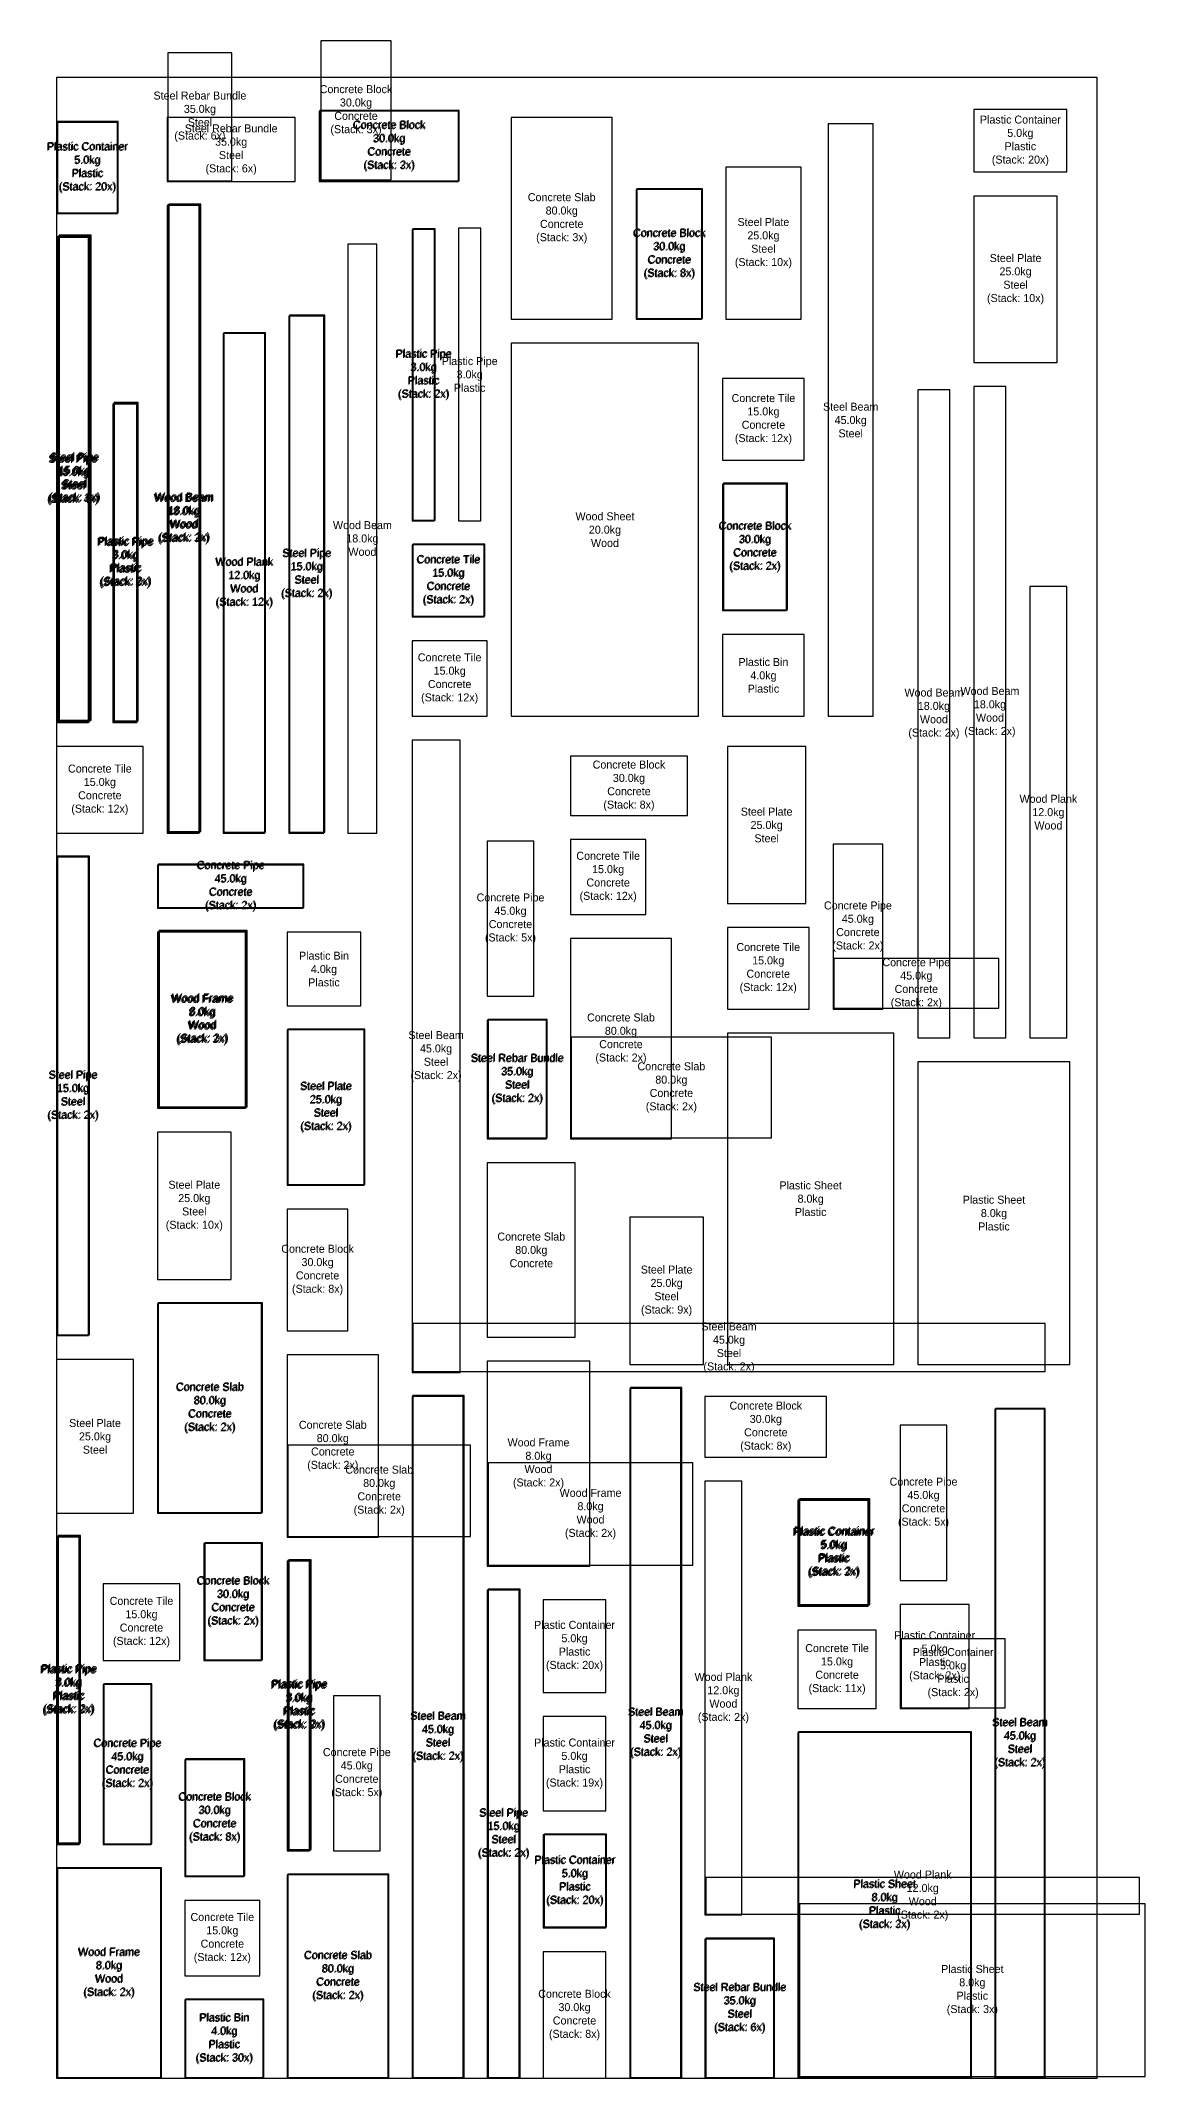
# Model space of a CAD drawing. Header units: metres. Extents: x -10 to 680, y 0 to 4050.
# Drawn here: x -10 to 680, y 0 to 1273 of the extents above; entities that cross this region are included whole.
import ezdxf

# ---------------------------------------------------------------- set-up
doc = ezdxf.new("R2010")
doc.units = ezdxf.units.M

msp = doc.modelspace()

# ---------------------------------------------------------------- linework, layer by layer
for points in [[(165, 1186), (209, 1186), (209, 1273), (165, 1273), (165, 1186)], [(69.5, 1185.5), (109.5, 1185.5), (109.5, 1265.5), (69.5, 1265.5), (69.5, 1185.5)], [(0, 0), (650, 0), (650, 1250), (0, 1250), (0, 0)], [(0.5, 1165.5), (38.5, 1165.5), (38.5, 1222.5), (0.5, 1222.5), (0.5, 1165.5)], [(69, 1185), (149, 1185), (149, 1225), (69, 1225), (69, 1185)], [(164, 1185), (251, 1185), (251, 1229), (164, 1229), (164, 1185)], [(164.5, 1185.5), (251.5, 1185.5), (251.5, 1229.5), (164.5, 1229.5), (164.5, 1185.5)], [(284, 1099), (347, 1099), (347, 1225), (284, 1225), (284, 1099)], [(573, 1191), (631, 1191), (631, 1230), (573, 1230), (573, 1191)], [(0, 1165), (38, 1165), (38, 1222), (0, 1222), (0, 1165)], [(482, 851), (510, 851), (510, 1221), (482, 1221), (482, 851)], [(418, 1099), (465, 1099), (465, 1194), (418, 1194), (418, 1099)], [(362, 1099), (403, 1099), (403, 1180), (362, 1180), (362, 1099)], [(362.5, 1099.5), (403.5, 1099.5), (403.5, 1180.5), (362.5, 1180.5), (362.5, 1099.5)], [(573, 1072), (625, 1072), (625, 1176), (573, 1176), (573, 1072)], [(69, 778), (89, 778), (89, 1170), (69, 1170), (69, 778)], [(69.5, 778.5), (89.5, 778.5), (89.5, 1170.5), (69.5, 1170.5), (69.5, 778.5)], [(70, 779), (90, 779), (90, 1171), (70, 1171), (70, 779)], [(0, 847), (20, 847), (20, 1150), (0, 1150), (0, 847)], [(0.5, 847.5), (20.5, 847.5), (20.5, 1150.5), (0.5, 1150.5), (0.5, 847.5)], [(1, 848), (21, 848), (21, 1151), (1, 1151), (1, 848)], [(1.5, 848.5), (21.5, 848.5), (21.5, 1151.5), (1.5, 1151.5), (1.5, 848.5)], [(182, 778), (200, 778), (200, 1146), (182, 1146), (182, 778)], [(222, 973), (236, 973), (236, 1155), (222, 1155), (222, 973)], [(222.5, 973.5), (236.5, 973.5), (236.5, 1155.5), (222.5, 1155.5), (222.5, 973.5)], [(251, 973), (265, 973), (265, 1156), (251, 1156), (251, 973)], [(145, 778), (167, 778), (167, 1101), (145, 1101), (145, 778)], [(145.5, 778.5), (167.5, 778.5), (167.5, 1101.5), (145.5, 1101.5), (145.5, 778.5)], [(104, 778), (130, 778), (130, 1090), (104, 1090), (104, 778)], [(104.5, 778.5), (130.5, 778.5), (130.5, 1090.5), (104.5, 1090.5), (104.5, 778.5)], [(284, 851), (401, 851), (401, 1084), (284, 1084), (284, 851)], [(416, 1011), (467, 1011), (467, 1062), (416, 1062), (416, 1011)], [(573, 650), (593, 650), (593, 1057), (573, 1057), (573, 650)], [(35, 847), (50, 847), (50, 1046), (35, 1046), (35, 847)], [(35.5, 847.5), (50.5, 847.5), (50.5, 1046.5), (35.5, 1046.5), (35.5, 847.5)], [(36, 848), (51, 848), (51, 1047), (36, 1047), (36, 848)], [(538, 650), (558, 650), (558, 1055), (538, 1055), (538, 650)], [(416, 917), (456, 917), (456, 996), (416, 996), (416, 917)], [(416.5, 917.5), (456.5, 917.5), (456.5, 996.5), (416.5, 996.5), (416.5, 917.5)], [(222, 913), (267, 913), (267, 958), (222, 958), (222, 913)], [(222.5, 913.5), (267.5, 913.5), (267.5, 958.5), (222.5, 958.5), (222.5, 913.5)], [(608, 650), (631, 650), (631, 932), (608, 932), (608, 650)], [(222, 851), (269, 851), (269, 898), (222, 898), (222, 851)], [(416, 851), (467, 851), (467, 902), (416, 902), (416, 851)], [(0, 778), (54, 778), (54, 832), (0, 832), (0, 778)], [(222, 441), (252, 441), (252, 836), (222, 836), (222, 441)], [(419, 734), (468, 734), (468, 832), (419, 832), (419, 734)], [(321, 789), (394, 789), (394, 826), (321, 826), (321, 789)], [(269, 676), (298, 676), (298, 773), (269, 773), (269, 676)], [(321, 727), (368, 727), (368, 774), (321, 774), (321, 727)], [(485, 668), (516, 668), (516, 771), (485, 771), (485, 668)], [(0, 464), (20, 464), (20, 763), (0, 763), (0, 464)], [(0.5, 464.5), (20.5, 464.5), (20.5, 763.5), (0.5, 763.5), (0.5, 464.5)], [(63, 731), (154, 731), (154, 758), (63, 758), (63, 731)], [(63.5, 731.5), (154.5, 731.5), (154.5, 758.5), (63.5, 758.5), (63.5, 731.5)], [(63, 606), (118, 606), (118, 716), (63, 716), (63, 606)], [(63.5, 606.5), (118.5, 606.5), (118.5, 716.5), (63.5, 716.5), (63.5, 606.5)], [(64, 607), (119, 607), (119, 717), (64, 717), (64, 607)], [(144, 670), (190, 670), (190, 716), (144, 716), (144, 670)], [(419, 668), (470, 668), (470, 719), (419, 719), (419, 668)], [(321, 587), (384, 587), (384, 712), (321, 712), (321, 587)], [(485.5, 668.5), (588.5, 668.5), (588.5, 699.5), (485.5, 699.5), (485.5, 668.5)], [(144, 558), (192, 558), (192, 655), (144, 655), (144, 558)], [(144.5, 558.5), (192.5, 558.5), (192.5, 655.5), (144.5, 655.5), (144.5, 558.5)], [(269, 587), (306, 587), (306, 661), (269, 661), (269, 587)], [(269.5, 587.5), (306.5, 587.5), (306.5, 661.5), (269.5, 661.5), (269.5, 587.5)], [(321.5, 587.5), (446.5, 587.5), (446.5, 650.5), (321.5, 650.5), (321.5, 587.5)], [(419, 446), (523, 446), (523, 653), (419, 653), (419, 446)], [(538, 446), (633, 446), (633, 635), (538, 635), (538, 446)], [(63, 499), (109, 499), (109, 591), (63, 591), (63, 499)], [(269, 463), (324, 463), (324, 572), (269, 572), (269, 463)], [(144, 467), (182, 467), (182, 543), (144, 543), (144, 467)], [(358, 446), (404, 446), (404, 538), (358, 538), (358, 446)], [(63, 353), (128, 353), (128, 484), (63, 484), (63, 353)], [(63.5, 353.5), (128.5, 353.5), (128.5, 484.5), (63.5, 484.5), (63.5, 353.5)], [(222.5, 441.5), (617.5, 441.5), (617.5, 471.5), (222.5, 471.5), (222.5, 441.5)], [(0, 353), (48, 353), (48, 449), (0, 449), (0, 353)], [(144, 338), (201, 338), (201, 452), (144, 452), (144, 338)], [(269, 320), (333, 320), (333, 448), (269, 448), (269, 320)], [(222, 0), (254, 0), (254, 426), (222, 426), (222, 0)], [(222.5, 0.5), (254.5, 0.5), (254.5, 426.5), (222.5, 426.5), (222.5, 0.5)], [(358, 0), (390, 0), (390, 431), (358, 431), (358, 0)], [(358.5, 0.5), (390.5, 0.5), (390.5, 431.5), (358.5, 431.5), (358.5, 0.5)], [(405, 388), (481, 388), (481, 426), (405, 426), (405, 388)], [(527, 311), (556, 311), (556, 408), (527, 408), (527, 311)], [(586, 0), (617, 0), (617, 418), (586, 418), (586, 0)], [(586.5, 0.5), (617.5, 0.5), (617.5, 418.5), (586.5, 418.5), (586.5, 0.5)], [(144.5, 338.5), (258.5, 338.5), (258.5, 395.5), (144.5, 395.5), (144.5, 338.5)], [(269.5, 320.5), (397.5, 320.5), (397.5, 384.5), (269.5, 384.5), (269.5, 320.5)], [(405, 102), (428, 102), (428, 373), (405, 373), (405, 102)], [(463, 295), (507, 295), (507, 361), (463, 361), (463, 295)], [(463.5, 295.5), (507.5, 295.5), (507.5, 361.5), (463.5, 361.5), (463.5, 295.5)], [(464, 296), (508, 296), (508, 362), (464, 362), (464, 296)], [(0, 146), (14, 146), (14, 338), (0, 338), (0, 146)], [(0.5, 146.5), (14.5, 146.5), (14.5, 338.5), (0.5, 338.5), (0.5, 146.5)], [(1, 147), (15, 147), (15, 339), (1, 339), (1, 147)], [(92, 261), (128, 261), (128, 334), (92, 334), (92, 261)], [(92.5, 261.5), (128.5, 261.5), (128.5, 334.5), (92.5, 334.5), (92.5, 261.5)], [(144, 142), (158, 142), (158, 323), (144, 323), (144, 142)], [(144.5, 142.5), (158.5, 142.5), (158.5, 323.5), (144.5, 323.5), (144.5, 142.5)], [(145, 143), (159, 143), (159, 324), (145, 324), (145, 143)], [(29, 261), (77, 261), (77, 309), (29, 309), (29, 261)], [(269, 0), (289, 0), (289, 305), (269, 305), (269, 0)], [(269.5, 0.5), (289.5, 0.5), (289.5, 305.5), (269.5, 305.5), (269.5, 0.5)], [(304, 241), (343, 241), (343, 299), (304, 299), (304, 241)], [(527, 231), (570, 231), (570, 296), (527, 296), (527, 231)], [(463, 231), (512, 231), (512, 280), (463, 280), (463, 231)], [(527.5, 231.5), (592.5, 231.5), (592.5, 274.5), (527.5, 274.5), (527.5, 231.5)], [(29, 146), (59, 146), (59, 246), (29, 246), (29, 146)], [(29.5, 146.5), (59.5, 146.5), (59.5, 246.5), (29.5, 246.5), (29.5, 146.5)], [(173, 142), (202, 142), (202, 239), (173, 239), (173, 142)], [(304, 167), (343, 167), (343, 226), (304, 226), (304, 167)], [(463.5, 0.5), (571.5, 0.5), (571.5, 216.5), (463.5, 216.5), (463.5, 0.5)], [(463, 0), (571, 0), (571, 216), (463, 216), (463, 0)], [(80, 126), (117, 126), (117, 199), (80, 199), (80, 126)], [(80.5, 126.5), (117.5, 126.5), (117.5, 199.5), (80.5, 199.5), (80.5, 126.5)], [(304, 94), (343, 94), (343, 152), (304, 152), (304, 94)], [(304.5, 94.5), (343.5, 94.5), (343.5, 152.5), (304.5, 152.5), (304.5, 94.5)], [(0, 0), (65, 0), (65, 131), (0, 131), (0, 0)], [(0.5, 0.5), (65.5, 0.5), (65.5, 131.5), (0.5, 131.5), (0.5, 0.5)], [(144.5, 0.5), (207.5, 0.5), (207.5, 127.5), (144.5, 127.5), (144.5, 0.5)], [(144, 0), (207, 0), (207, 127), (144, 127), (144, 0)], [(405.5, 102.5), (676.5, 102.5), (676.5, 125.5), (405.5, 125.5), (405.5, 102.5)], [(80, 64), (127, 64), (127, 111), (80, 111), (80, 64)], [(464, 1), (680, 1), (680, 109), (464, 109), (464, 1)], [(304, 0), (343, 0), (343, 79), (304, 79), (304, 0)], [(405, 0), (448, 0), (448, 87), (405, 87), (405, 0)], [(405.5, 0.5), (448.5, 0.5), (448.5, 87.5), (405.5, 87.5), (405.5, 0.5)], [(80, 0), (129, 0), (129, 49), (80, 49), (80, 0)], [(80.5, 0.5), (129.5, 0.5), (129.5, 49.5), (80.5, 49.5), (80.5, 0.5)]]:
    msp.add_lwpolyline(points, close=True)

# ---------------------------------------------------------------- texts
at = {"char_height": 5, "attachment_point": 5}
for s, insert in [('Steel Rebar Bundle\\P35.0kg\\PSteel\\P(Stack: 6x)', (89.5, 1225.5)), ('Concrete Block\\P30.0kg\\PConcrete\\P(Stack: 3x)', (187, 1229.5)), ('Concrete Block\\P30.0kg\\PConcrete\\P(Stack: 3x)', (207.5, 1207)), ('Concrete Block\\P30.0kg\\PConcrete\\P(Stack: 2x)', (208, 1207.5)), ('Plastic Container\\P5.0kg\\PPlastic\\P(Stack: 20x)', (602, 1210.5)), ('Plastic Container\\P5.0kg\\PPlastic\\P(Stack: 20x)', (19, 1193.5)), ('Plastic Container\\P5.0kg\\PPlastic\\P(Stack: 20x)', (19.5, 1194)), ('Steel Rebar Bundle\\P35.0kg\\PSteel\\P(Stack: 6x)', (109, 1205)), ('Concrete Slab\\P80.0kg\\PConcrete\\P(Stack: 3x)', (315.5, 1162)), ('Steel Plate\\P25.0kg\\PSteel\\P(Stack: 10x)', (441.5, 1146.5)), ('Concrete Block\\P30.0kg\\PConcrete\\P(Stack: 8x)', (382.5, 1139.5)), ('Concrete Block\\P30.0kg\\PConcrete\\P(Stack: 8x)', (383, 1140)), ('Steel Plate\\P25.0kg\\PSteel\\P(Stack: 10x)', (599, 1124)), ('Plastic Pipe\\P3.0kg\\PPlastic\\P(Stack: 2x)', (229, 1064)), ('Plastic Pipe\\P3.0kg\\PPlastic\\P(Stack: 2x)', (229.5, 1064.5)), ('Plastic Pipe\\P3.0kg\\PPlastic', (258, 1064.5)), ('Concrete Tile\\P15.0kg\\PConcrete\\P(Stack: 12x)', (441.5, 1036.5)), ('Steel Beam\\P45.0kg\\PSteel', (496, 1036)), ('Steel Pipe\\P15.0kg\\PSteel\\P(Stack: 4x)', (10, 998.5)), ('Steel Pipe\\P15.0kg\\PSteel\\P(Stack: 2x)', (10.5, 999)), ('Steel Pipe\\P15.0kg\\PSteel\\P(Stack: 3x)', (11, 999.5)), ('Steel Pipe\\P15.0kg\\PSteel\\P(Stack: 4x)', (11.5, 1000)), ('Wood Beam\\P18.0kg\\PWood\\P(Stack: 3x)', (79, 974)), ('Wood Beam\\P18.0kg\\PWood\\P(Stack: 2x)', (79.5, 974.5)), ('Wood Beam\\P18.0kg\\PWood\\P(Stack: 3x)', (80, 975)), ('Wood Beam\\P18.0kg\\PWood', (191, 962)), ('Wood Sheet\\P20.0kg\\PWood', (342.5, 967.5)), ('Concrete Block\\P30.0kg\\PConcrete\\P(Stack: 2x)', (436, 956.5)), ('Concrete Block\\P30.0kg\\PConcrete\\P(Stack: 2x)', (436.5, 957)), ('Plastic Pipe\\P3.0kg\\PPlastic\\P(Stack: 3x)', (42.5, 946.5)), ('Plastic Pipe\\P3.0kg\\PPlastic\\P(Stack: 2x)', (43, 947)), ('Plastic Pipe\\P3.0kg\\PPlastic\\P(Stack: 3x)', (43.5, 947.5)), ('Steel Pipe\\P15.0kg\\PSteel\\P(Stack: 2x)', (156, 939.5)), ('Steel Pipe\\P15.0kg\\PSteel\\P(Stack: 2x)', (156.5, 940)), ('Wood Plank\\P12.0kg\\PWood\\P(Stack: 12x)', (117, 934)), ('Wood Plank\\P12.0kg\\PWood\\P(Stack: 12x)', (117.5, 934.5)), ('Concrete Tile\\P15.0kg\\PConcrete\\P(Stack: 2x)', (244.5, 935.5)), ('Concrete Tile\\P15.0kg\\PConcrete\\P(Stack: 2x)', (245, 936)), ('Concrete Tile\\P15.0kg\\PConcrete\\P(Stack: 12x)', (245.5, 874.5)), ('Plastic Bin\\P4.0kg\\PPlastic', (441.5, 876.5)), ('Wood Beam\\P18.0kg\\PWood\\P(Stack: 2x)', (548, 852.5)), ('Wood Beam\\P18.0kg\\PWood\\P(Stack: 2x)', (583, 853.5)), ('Concrete Tile\\P15.0kg\\PConcrete\\P(Stack: 12x)', (27, 805)), ('Concrete Block\\P30.0kg\\PConcrete\\P(Stack: 8x)', (357.5, 807.5)), ('Wood Plank\\P12.0kg\\PWood', (619.5, 791)), ('Steel Plate\\P25.0kg\\PSteel', (443.5, 783)), ('Concrete Tile\\P15.0kg\\PConcrete\\P(Stack: 12x)', (344.5, 750.5)), ('Concrete Pipe\\P45.0kg\\PConcrete\\P(Stack: 2x)', (108.5, 744.5)), ('Concrete Pipe\\P45.0kg\\PConcrete\\P(Stack: 2x)', (109, 745)), ('Concrete Pipe\\P45.0kg\\PConcrete\\P(Stack: 5x)', (283.5, 724.5)), ('Concrete Pipe\\P45.0kg\\PConcrete\\P(Stack: 2x)', (500.5, 719.5)), ('Plastic Bin\\P4.0kg\\PPlastic', (167, 693)), ('Concrete Tile\\P15.0kg\\PConcrete\\P(Stack: 12x)', (444.5, 693.5)), ('Concrete Pipe\\P45.0kg\\PConcrete\\P(Stack: 2x)', (537, 684)), ('Wood Frame\\P8.0kg\\PWood\\P(Stack: 3x)', (90.5, 661)), ('Wood Frame\\P8.0kg\\PWood\\P(Stack: 2x)', (91, 661.5)), ('Wood Frame\\P8.0kg\\PWood\\P(Stack: 3x)', (91.5, 662)), ('Concrete Slab\\P80.0kg\\PConcrete\\P(Stack: 2x)', (352.5, 649.5)), ('Steel Beam\\P45.0kg\\PSteel\\P(Stack: 2x)', (237, 638.5)), ('Steel Rebar Bundle\\P35.0kg\\PSteel\\P(Stack: 2x)', (287.5, 624)), ('Steel Rebar Bundle\\P35.0kg\\PSteel\\P(Stack: 2x)', (288, 624.5)), ('Steel Pipe\\P15.0kg\\PSteel\\P(Stack: 2x)', (10, 613.5)), ('Steel Pipe\\P15.0kg\\PSteel\\P(Stack: 2x)', (10.5, 614)), ('Concrete Slab\\P80.0kg\\PConcrete\\P(Stack: 2x)', (384, 619)), ('Steel Plate\\P25.0kg\\PSteel\\P(Stack: 2x)', (168, 606.5)), ('Steel Plate\\P25.0kg\\PSteel\\P(Stack: 2x)', (168.5, 607)), ('Steel Plate\\P25.0kg\\PSteel\\P(Stack: 10x)', (86, 545)), ('Plastic Sheet\\P8.0kg\\PPlastic', (471, 549.5)), ('Plastic Sheet\\P8.0kg\\PPlastic', (585.5, 540.5)), ('Concrete Slab\\P80.0kg\\PConcrete', (296.5, 517.5)), ('Concrete Block\\P30.0kg\\PConcrete\\P(Stack: 8x)', (163, 505)), ('Steel Plate\\P25.0kg\\PSteel\\P(Stack: 9x)', (381, 492)), ('Steel Beam\\P45.0kg\\PSteel\\P(Stack: 2x)', (420, 456.5)), ('Concrete Slab\\P80.0kg\\PConcrete\\P(Stack: 2x)', (95.5, 418.5)), ('Concrete Slab\\P80.0kg\\PConcrete\\P(Stack: 2x)', (96, 419)), ('Concrete Block\\P30.0kg\\PConcrete\\P(Stack: 8x)', (443, 407)), ('Steel Plate\\P25.0kg\\PSteel', (24, 401)), ('Concrete Slab\\P80.0kg\\PConcrete\\P(Stack: 2x)', (172.5, 395)), ('Wood Frame\\P8.0kg\\PWood\\P(Stack: 2x)', (301, 384)), ('Concrete Slab\\P80.0kg\\PConcrete\\P(Stack: 2x)', (201.5, 367)), ('Concrete Pipe\\P45.0kg\\PConcrete\\P(Stack: 5x)', (541.5, 359.5)), ('Wood Frame\\P8.0kg\\PWood\\P(Stack: 2x)', (333.5, 352.5)), ('Plastic Container\\P5.0kg\\PPlastic\\P(Stack: 3x)', (485, 328)), ('Plastic Container\\P5.0kg\\PPlastic\\P(Stack: 2x)', (485.5, 328.5)), ('Plastic Container\\P5.0kg\\PPlastic\\P(Stack: 3x)', (486, 329)), ('Concrete Block\\P30.0kg\\PConcrete\\P(Stack: 2x)', (110, 297.5)), ('Concrete Block\\P30.0kg\\PConcrete\\P(Stack: 2x)', (110.5, 298)), ('Concrete Tile\\P15.0kg\\PConcrete\\P(Stack: 12x)', (53, 285)), ('Plastic Container\\P5.0kg\\PPlastic\\P(Stack: 20x)', (323.5, 270)), ('Concrete Tile\\P15.0kg\\PConcrete\\P(Stack: 11x)', (487.5, 255.5)), ('Plastic Container\\P5.0kg\\PPlastic\\P(Stack: 2x)', (548.5, 263.5)), ('Plastic Container\\P5.0kg\\PPlastic\\P(Stack: 2x)', (560, 253)), ('Plastic Pipe\\P3.0kg\\PPlastic\\P(Stack: 3x)', (7, 242)), ('Plastic Pipe\\P3.0kg\\PPlastic\\P(Stack: 2x)', (7.5, 242.5)), ('Plastic Pipe\\P3.0kg\\PPlastic\\P(Stack: 3x)', (8, 243)), ('Plastic Pipe\\P3.0kg\\PPlastic\\P(Stack: 3x)', (151, 232.5)), ('Plastic Pipe\\P3.0kg\\PPlastic\\P(Stack: 2x)', (151.5, 233)), ('Plastic Pipe\\P3.0kg\\PPlastic\\P(Stack: 3x)', (152, 233.5)), ('Wood Plank\\P12.0kg\\PWood\\P(Stack: 2x)', (416.5, 237.5)), ('Steel Beam\\P45.0kg\\PSteel\\P(Stack: 2x)', (238.5, 213.5)), ('Steel Beam\\P45.0kg\\PSteel\\P(Stack: 2x)', (374, 215.5)), ('Steel Beam\\P45.0kg\\PSteel\\P(Stack: 2x)', (374.5, 216)), ('Steel Beam\\P45.0kg\\PSteel\\P(Stack: 2x)', (238, 213)), ('Steel Beam\\P45.0kg\\PSteel\\P(Stack: 2x)', (601.5, 209)), ('Steel Beam\\P45.0kg\\PSteel\\P(Stack: 2x)', (602, 209.5)), ('Concrete Pipe\\P45.0kg\\PConcrete\\P(Stack: 2x)', (44, 196)), ('Concrete Pipe\\P45.0kg\\PConcrete\\P(Stack: 2x)', (44.5, 196.5)), ('Concrete Pipe\\P45.0kg\\PConcrete\\P(Stack: 5x)', (187.5, 190.5)), ('Plastic Container\\P5.0kg\\PPlastic\\P(Stack: 19x)', (323.5, 196.5)), ('Concrete Block\\P30.0kg\\PConcrete\\P(Stack: 8x)', (98.5, 162.5)), ('Concrete Block\\P30.0kg\\PConcrete\\P(Stack: 8x)', (99, 163)), ('Steel Pipe\\P15.0kg\\PSteel\\P(Stack: 2x)', (279, 152.5)), ('Steel Pipe\\P15.0kg\\PSteel\\P(Stack: 2x)', (279.5, 153)), ('Plastic Container\\P5.0kg\\PPlastic\\P(Stack: 20x)', (323.5, 123)), ('Plastic Container\\P5.0kg\\PPlastic\\P(Stack: 20x)', (324, 123.5)), ('Wood Plank\\P12.0kg\\PWood\\P(Stack: 2x)', (541, 114)), ('Plastic Sheet\\P8.0kg\\PPlastic\\P(Stack: 3x)', (517, 108)), ('Plastic Sheet\\P8.0kg\\PPlastic\\P(Stack: 2x)', (517.5, 108.5)), ('Concrete Tile\\P15.0kg\\PConcrete\\P(Stack: 12x)', (103.5, 87.5)), ('Wood Frame\\P8.0kg\\PWood\\P(Stack: 2x)', (32.5, 65.5)), ('Wood Frame\\P8.0kg\\PWood\\P(Stack: 2x)', (33, 66)), ('Concrete Slab\\P80.0kg\\PConcrete\\P(Stack: 2x)', (175.5, 63.5)), ('Concrete Slab\\P80.0kg\\PConcrete\\P(Stack: 2x)', (176, 64)), ('Plastic Sheet\\P8.0kg\\PPlastic\\P(Stack: 3x)', (572, 55)), ('Concrete Block\\P30.0kg\\PConcrete\\P(Stack: 8x)', (323.5, 39.5)), ('Steel Rebar Bundle\\P35.0kg\\PSteel\\P(Stack: 6x)', (426.5, 43.5)), ('Steel Rebar Bundle\\P35.0kg\\PSteel\\P(Stack: 6x)', (427, 44)), ('Plastic Bin\\P4.0kg\\PPlastic\\P(Stack: 30x)', (104.5, 24.5)), ('Plastic Bin\\P4.0kg\\PPlastic\\P(Stack: 30x)', (105, 25))]:
    msp.add_mtext(s, dxfattribs=dict(at, insert=insert))

doc.saveas('drawing.dxf')
